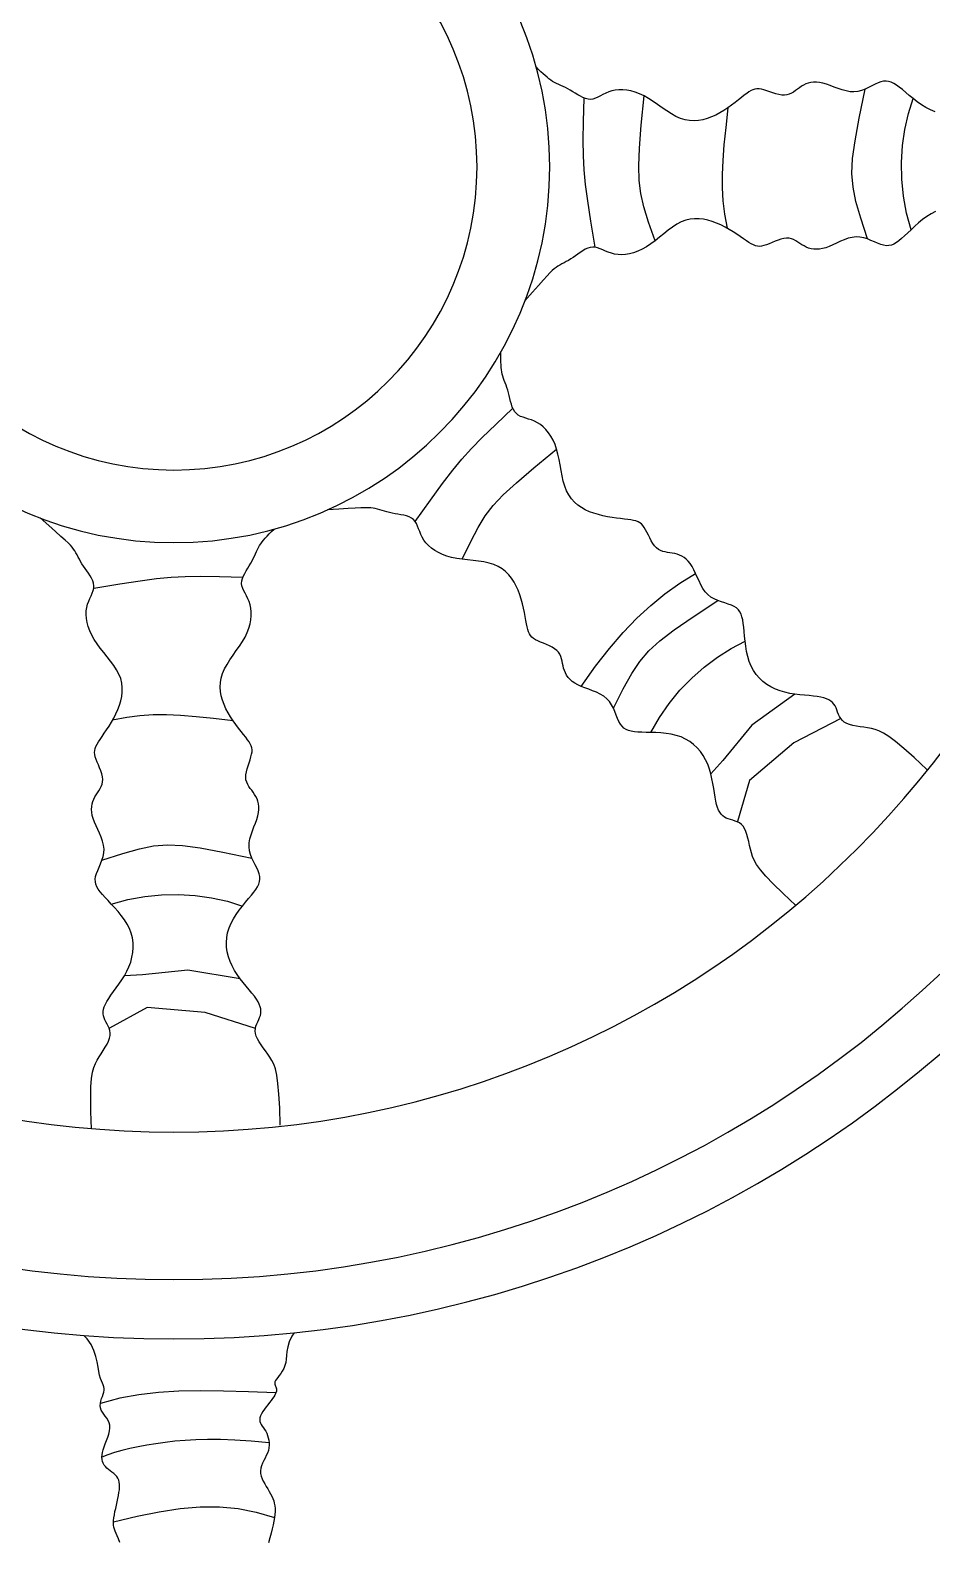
# Model space of a CAD drawing. Header units: millimetres. Extents: x -37 to 8970, y -2 to 4773.
# Drawn here: x 8544.5 to 8601.1, y 353.8 to 448.8 of the extents above; entities that cross this region are included whole.
import ezdxf

# ---------------------------------------------------------------- set-up
doc = ezdxf.new("R2010")
doc.units = ezdxf.units.MM

msp = doc.modelspace()

# ---------------------------------------------------------------- linework, layer by layer
at = {"color": 18, "true_color": 0x000000}
for p, q in [((8592.497, 407.111), (8589.787, 405.17)), ((8589.787, 405.17), (8587.976, 402.943)), ((8595.384, 405.573), (8592.434, 404.057)), ((8592.434, 404.057), (8589.648, 401.691)), ((8587.976, 402.943), (8587.218, 402.102)), ((8589.648, 401.691), (8588.892, 399.098)), ((8551.501, 389.478), (8550.37, 389.419)), ((8554.356, 389.772), (8551.501, 389.478)), ((8557.645, 389.229), (8554.356, 389.772)), ((8551.798, 387.41), (8549.43, 386.112)), ((8555.441, 387.113), (8551.798, 387.41)), ((8558.599, 386.1), (8555.441, 387.113)), ((8548.029, 366.6), (8547.828, 366.811)), ((8560.896, 366.768), (8560.732, 366.41)), ((8561.028, 366.981), (8560.896, 366.768)), ((8548.28, 366.231), (8548.029, 366.6)), ((8548.457, 365.858), (8548.28, 366.231)), ((8548.577, 365.492), (8548.457, 365.858)), ((8560.581, 365.805), (8560.556, 365.549)), ((8560.634, 366.091), (8560.581, 365.805)), ((8560.732, 366.41), (8560.634, 366.091)), ((8548.658, 365.143), (8548.577, 365.492)), ((8548.714, 364.822), (8548.658, 365.143)), ((8548.762, 364.54), (8548.714, 364.822)), ((8560.458, 364.913), (8560.383, 364.736)), ((8560.511, 365.107), (8560.458, 364.913)), ((8560.539, 365.318), (8560.511, 365.107)), ((8560.556, 365.549), (8560.539, 365.318)), ((8548.816, 364.304), (8548.762, 364.54)), ((8548.874, 364.109), (8548.816, 364.304)), ((8548.932, 363.948), (8548.874, 364.109)), ((8548.987, 363.813), (8548.932, 363.948)), ((8559.828, 363.885), (8559.816, 363.811)), ((8559.862, 363.969), (8559.828, 363.885)), ((8559.922, 364.064), (8559.862, 363.969)), ((8560.002, 364.171), (8559.922, 364.064)), ((8560.095, 364.291), (8560.002, 364.171)), ((8560.194, 364.425), (8560.095, 364.291)), ((8560.293, 364.573), (8560.194, 364.425)), ((8560.383, 364.736), (8560.293, 364.573)), ((8548.938, 362.836), (8548.986, 362.981)), ((8548.986, 362.981), (8549.033, 363.12)), ((8549.034, 363.695), (8548.987, 363.813)), ((8549.033, 363.12), (8549.07, 363.252)), ((8549.07, 363.588), (8549.034, 363.695)), ((8549.09, 363.484), (8549.07, 363.588)), ((8549.07, 363.252), (8549.091, 363.374)), ((8549.091, 363.374), (8549.09, 363.484)), ((8559.76, 362.957), (8559.685, 362.846)), ((8559.821, 363.058), (8559.76, 362.957)), ((8559.816, 363.811), (8559.822, 363.745)), ((8559.869, 363.152), (8559.821, 363.058)), ((8559.822, 363.745), (8559.839, 363.684)), ((8559.839, 363.684), (8559.865, 363.627)), ((8559.865, 363.627), (8559.892, 363.57)), ((8559.905, 363.237), (8559.869, 363.152)), ((8559.892, 363.57), (8559.916, 363.512)), ((8559.927, 363.315), (8559.905, 363.237)), ((8559.916, 363.512), (8559.932, 363.452)), ((8559.936, 363.386), (8559.927, 363.315)), ((8559.932, 363.452), (8559.936, 363.386)), ((8548.852, 362.396), (8548.864, 362.541)), ((8548.868, 362.256), (8548.852, 362.396)), ((8548.864, 362.541), (8548.894, 362.688)), ((8548.915, 362.123), (8548.868, 362.256)), ((8548.894, 362.688), (8548.938, 362.836)), ((8548.987, 361.995), (8548.915, 362.123)), ((8549.076, 361.869), (8548.987, 361.995)), ((8559.075, 362.024), (8558.991, 361.883)), ((8559.173, 362.169), (8559.075, 362.024)), ((8559.28, 362.314), (8559.173, 362.169)), ((8559.39, 362.457), (8559.28, 362.314)), ((8559.497, 362.595), (8559.39, 362.457)), ((8559.597, 362.726), (8559.497, 362.595)), ((8559.685, 362.846), (8559.597, 362.726)), ((8549.172, 361.742), (8549.076, 361.869)), ((8549.267, 361.612), (8549.172, 361.742)), ((8549.352, 361.474), (8549.267, 361.612)), ((8549.418, 361.326), (8549.352, 361.474)), ((8549.455, 361.166), (8549.418, 361.326)), ((8549.433, 360.804), (8549.459, 360.991)), ((8549.459, 360.991), (8549.455, 361.166)), ((8558.885, 361.622), (8558.873, 361.507)), ((8558.873, 361.507), (8558.887, 361.401)), ((8558.926, 361.748), (8558.885, 361.622)), ((8558.887, 361.401), (8558.922, 361.301)), ((8558.922, 361.301), (8558.973, 361.203)), ((8558.991, 361.883), (8558.926, 361.748)), ((8558.973, 361.203), (8559.036, 361.106)), ((8559.036, 361.106), (8559.106, 361.005)), ((8559.106, 361.005), (8559.178, 360.899)), ((8549.169, 360.007), (8549.246, 360.206)), ((8549.246, 360.206), (8549.32, 360.408)), ((8549.32, 360.408), (8549.385, 360.609)), ((8549.385, 360.609), (8549.433, 360.804)), ((8559.178, 360.899), (8559.249, 360.784)), ((8559.249, 360.784), (8559.314, 360.658)), ((8559.314, 360.658), (8559.37, 360.521)), ((8559.37, 360.521), (8559.415, 360.377)), ((8559.415, 360.377), (8559.448, 360.225)), ((8559.448, 360.225), (8559.467, 360.068)), ((8559.467, 360.068), (8559.469, 359.908)), ((8548.961, 359.151), (8548.969, 359.299)), ((8548.971, 359.015), (8548.961, 359.151)), ((8548.969, 359.299), (8548.994, 359.458)), ((8548.994, 359.458), (8549.037, 359.629)), ((8549.037, 359.629), (8549.097, 359.814)), ((8549.097, 359.814), (8549.169, 360.007)), ((8559.207, 359.1), (8559.124, 358.94)), ((8559.288, 359.26), (8559.207, 359.1)), ((8559.36, 359.421), (8559.288, 359.26)), ((8559.417, 359.582), (8559.36, 359.421)), ((8559.453, 359.745), (8559.417, 359.582)), ((8559.469, 359.908), (8559.453, 359.745)), ((8548.998, 358.889), (8548.971, 359.015)), ((8549.042, 358.773), (8548.998, 358.889)), ((8549.101, 358.666), (8549.042, 358.773)), ((8549.177, 358.568), (8549.101, 358.666)), ((8549.268, 358.477), (8549.177, 358.568)), ((8549.37, 358.391), (8549.268, 358.477)), ((8549.479, 358.308), (8549.37, 358.391)), ((8549.59, 358.225), (8549.479, 358.308)), ((8549.698, 358.14), (8549.59, 358.225)), ((8549.798, 358.049), (8549.698, 358.14)), ((8558.935, 358.459), (8558.915, 358.297)), ((8558.915, 358.297), (8558.925, 358.134)), ((8558.925, 358.134), (8558.963, 357.971)), ((8558.982, 358.62), (8558.935, 358.459)), ((8559.047, 358.78), (8558.982, 358.62)), ((8559.124, 358.94), (8559.047, 358.78)), ((8549.887, 357.95), (8549.798, 358.049)), ((8549.96, 357.841), (8549.887, 357.95)), ((8550.013, 357.719), (8549.96, 357.841)), ((8550.047, 357.585), (8550.013, 357.719)), ((8550.063, 357.439), (8550.047, 357.585)), ((8550.054, 357.114), (8550.065, 357.282)), ((8550.065, 357.282), (8550.063, 357.439)), ((8558.963, 357.971), (8559.023, 357.807)), ((8559.023, 357.807), (8559.1, 357.644)), ((8559.1, 357.644), (8559.189, 357.482)), ((8559.189, 357.482), (8559.285, 357.323)), ((8559.285, 357.323), (8559.382, 357.166)), ((8549.87, 356.147), (8549.917, 356.353)), ((8549.917, 356.353), (8549.961, 356.556)), ((8549.961, 356.556), (8550, 356.751)), ((8550, 356.751), (8550.031, 356.937)), ((8550.031, 356.937), (8550.054, 357.114)), ((8559.382, 357.166), (8559.474, 357.012)), ((8559.474, 357.012), (8559.559, 356.861)), ((8559.559, 356.861), (8559.633, 356.713)), ((8559.633, 356.713), (8559.698, 356.565)), ((8559.698, 356.565), (8559.751, 356.414)), ((8559.751, 356.414), (8559.792, 356.26)), ((8559.792, 356.26), (8559.821, 356.1)), ((8549.689, 355.175), (8549.71, 355.349)), ((8549.71, 355.349), (8549.741, 355.537)), ((8549.741, 355.537), (8549.78, 355.735)), ((8549.78, 355.735), (8549.824, 355.939)), ((8549.824, 355.939), (8549.87, 356.147)), ((8559.801, 355.362), (8559.763, 355.145)), ((8559.826, 355.565), (8559.801, 355.362)), ((8559.821, 356.1), (8559.836, 355.932)), ((8559.838, 355.754), (8559.826, 355.565)), ((8559.836, 355.932), (8559.838, 355.754)), ((8549.682, 355.019), (8549.689, 355.175)), ((8549.69, 354.881), (8549.682, 355.019)), ((8549.712, 354.756), (8549.69, 354.881)), ((8549.747, 354.635), (8549.712, 354.756)), ((8549.794, 354.509), (8549.747, 354.635)), ((8549.852, 354.37), (8549.794, 354.509)), ((8549.918, 354.209), (8549.852, 354.37)), ((8559.589, 354.389), (8559.515, 354.098)), ((8559.656, 354.659), (8559.589, 354.389)), ((8559.715, 354.911), (8559.656, 354.659)), ((8559.763, 355.145), (8559.715, 354.911)), ((8549.993, 354.019), (8549.918, 354.209)), ((8550.074, 353.789), (8549.993, 354.019)), ((8559.515, 354.098), (8559.434, 353.785))]:
    msp.add_line(p, q, dxfattribs=at)
for points in [[(8601.306, 443.701), (8601.013, 443.826), (8600.728, 443.979), (8600.452, 444.155), (8600.186, 444.345), (8599.932, 444.542), (8599.691, 444.738), (8599.465, 444.927), (8599.254, 445.101), (8599.061, 445.254), (8598.881, 445.383), (8598.713, 445.488), (8598.551, 445.567), (8598.392, 445.619), (8598.234, 445.643), (8598.072, 445.637), (8597.903, 445.601), (8597.724, 445.535), (8597.535, 445.447), (8597.337, 445.345), (8597.129, 445.239), (8596.912, 445.139), (8596.687, 445.053), (8596.454, 444.991), (8596.214, 444.962), (8595.967, 444.972), (8595.715, 445.016), (8595.462, 445.085), (8595.21, 445.171), (8594.961, 445.265), (8594.718, 445.359), (8594.484, 445.444), (8594.262, 445.512), (8594.053, 445.555), (8593.857, 445.575), (8593.674, 445.573), (8593.502, 445.552), (8593.34, 445.513), (8593.189, 445.458), (8593.046, 445.39), (8592.911, 445.311), (8592.782, 445.222), (8592.658, 445.13), (8592.535, 445.037), (8592.411, 444.949), (8592.283, 444.872), (8592.148, 444.809), (8592.004, 444.766), (8591.847, 444.747), (8591.676, 444.756), (8591.493, 444.788), (8591.304, 444.837), (8591.112, 444.897), (8590.921, 444.962), (8590.735, 445.025), (8590.558, 445.08), (8590.395, 445.122), (8590.249, 445.145), (8590.115, 445.148), (8589.989, 445.13), (8589.867, 445.093), (8589.743, 445.037), (8589.614, 444.96), (8589.474, 444.863), (8589.319, 444.746), (8589.145, 444.61), (8588.953, 444.459), (8588.745, 444.298), (8588.523, 444.131), (8588.288, 443.964), (8588.043, 443.8), (8587.789, 443.646), (8587.529, 443.506), (8587.264, 443.385), (8586.995, 443.285), (8586.722, 443.209), (8586.445, 443.16), (8586.166, 443.141), (8585.884, 443.155), (8585.6, 443.205), (8585.314, 443.292), (8585.028, 443.419), (8584.74, 443.578), (8584.453, 443.76), (8584.165, 443.957), (8583.878, 444.158), (8583.592, 444.356), (8583.308, 444.541), (8583.025, 444.705), (8582.745, 444.84), (8582.469, 444.946), (8582.199, 445.023), (8581.937, 445.074), (8581.684, 445.099), (8581.442, 445.099), (8581.213, 445.075), (8580.998, 445.03), (8580.8, 444.964), (8580.615, 444.884), (8580.442, 444.796), (8580.277, 444.709), (8580.119, 444.627), (8579.965, 444.559), (8579.813, 444.511), (8579.659, 444.491), (8579.503, 444.502), (8579.344, 444.542), (8579.183, 444.605), (8579.021, 444.684), (8578.859, 444.776), (8578.699, 444.874), (8578.54, 444.972), (8578.383, 445.066), (8578.23, 445.15), (8578.081, 445.226), (8577.936, 445.295), (8577.794, 445.36), (8577.658, 445.424), (8577.526, 445.487), (8577.398, 445.552), (8577.276, 445.622), (8577.159, 445.698), (8577.044, 445.782), (8576.928, 445.876), (8576.809, 445.98), (8576.683, 446.097), (8576.547, 446.227), (8576.4, 446.373), (8576.237, 446.536)], [(8579.953, 435.202), (8579.685, 436.832), (8579.486, 438.111), (8579.346, 439.15), (8579.258, 440.058), (8579.214, 440.944), (8579.205, 441.919), (8579.223, 443.092), (8579.26, 444.574)], [(8583.713, 435.609), (8583.31, 436.782), (8583.014, 437.732), (8582.816, 438.565), (8582.709, 439.388), (8582.685, 440.306), (8582.735, 441.428), (8582.851, 442.859), (8583.025, 444.705)], [(8597.056, 435.715), (8596.637, 437.018), (8596.336, 438.064), (8596.152, 438.965), (8596.081, 439.829), (8596.124, 440.769), (8596.278, 441.893), (8596.541, 443.313), (8596.912, 445.139)], [(8588.288, 443.964), (8588.154, 442.719), (8588.044, 441.627), (8587.964, 440.653), (8587.921, 439.763), (8587.921, 438.926), (8587.971, 438.106), (8588.077, 437.27), (8588.245, 436.386)], [(8599.802, 436.3), (8599.52, 437.34), (8599.328, 438.4), (8599.222, 439.467), (8599.202, 440.531), (8599.265, 441.581), (8599.409, 442.606), (8599.632, 443.597), (8599.932, 444.542)], [(8601.344, 437.442), (8601.061, 437.298), (8600.786, 437.126), (8600.522, 436.932), (8600.27, 436.725), (8600.029, 436.512), (8599.802, 436.3), (8599.589, 436.096), (8599.39, 435.908), (8599.208, 435.743), (8599.037, 435.602), (8598.876, 435.486), (8598.719, 435.397), (8598.565, 435.334), (8598.408, 435.3), (8598.247, 435.295), (8598.076, 435.32), (8597.893, 435.374), (8597.698, 435.449), (8597.493, 435.537), (8597.279, 435.629), (8597.056, 435.715), (8596.826, 435.785), (8596.589, 435.832), (8596.347, 435.845), (8596.101, 435.818), (8595.853, 435.758), (8595.605, 435.672), (8595.359, 435.569), (8595.117, 435.459), (8594.882, 435.349), (8594.654, 435.249), (8594.436, 435.166), (8594.231, 435.109), (8594.037, 435.076), (8593.854, 435.066), (8593.681, 435.076), (8593.517, 435.104), (8593.362, 435.148), (8593.215, 435.206), (8593.075, 435.277), (8592.941, 435.356), (8592.811, 435.441), (8592.682, 435.525), (8592.553, 435.604), (8592.42, 435.673), (8592.281, 435.727), (8592.134, 435.76), (8591.976, 435.768), (8591.805, 435.748), (8591.626, 435.704), (8591.44, 435.642), (8591.252, 435.57), (8591.066, 435.493), (8590.885, 435.417), (8590.712, 435.35), (8590.552, 435.298), (8590.408, 435.265), (8590.274, 435.253), (8590.147, 435.262), (8590.023, 435.291), (8589.896, 435.34), (8589.762, 435.408), (8589.616, 435.495), (8589.454, 435.601), (8589.271, 435.725), (8589.069, 435.863), (8588.851, 436.01), (8588.618, 436.162), (8588.373, 436.313), (8588.117, 436.46), (8587.854, 436.596), (8587.585, 436.719), (8587.312, 436.823), (8587.037, 436.905), (8586.759, 436.962), (8586.48, 436.992), (8586.2, 436.992), (8585.92, 436.959), (8585.64, 436.891), (8585.361, 436.785), (8585.083, 436.639), (8584.807, 436.461), (8584.532, 436.261), (8584.258, 436.045), (8583.985, 435.825), (8583.713, 435.609), (8583.442, 435.405), (8583.171, 435.223), (8582.901, 435.069), (8582.632, 434.946), (8582.368, 434.85), (8582.109, 434.782), (8581.859, 434.741), (8581.617, 434.725), (8581.387, 434.733), (8581.17, 434.764), (8580.967, 434.816), (8580.778, 434.884), (8580.599, 434.96), (8580.429, 435.036), (8580.266, 435.107), (8580.108, 435.164), (8579.953, 435.202), (8579.798, 435.212), (8579.643, 435.191), (8579.487, 435.14), (8579.33, 435.067), (8579.174, 434.977), (8579.019, 434.874), (8578.865, 434.766), (8578.713, 434.657), (8578.563, 434.554), (8578.416, 434.46), (8578.272, 434.374), (8578.132, 434.295), (8577.995, 434.221), (8577.863, 434.148), (8577.736, 434.077), (8577.613, 434.003), (8577.496, 433.925), (8577.382, 433.839), (8577.259, 433.732), (8577.113, 433.59), (8576.931, 433.397), (8576.696, 433.139), (8576.396, 432.801), (8576.016, 432.368), (8575.542, 431.826)], [(8600.795, 402.382), (8599.999, 403.127), (8599.351, 403.705), (8598.827, 404.14), (8598.407, 404.453), (8598.066, 404.668), (8597.784, 404.807), (8597.539, 404.892), (8597.307, 404.946), (8597.071, 404.989), (8596.832, 405.027), (8596.595, 405.064), (8596.364, 405.103), (8596.145, 405.148), (8595.942, 405.203), (8595.761, 405.27), (8595.607, 405.353), (8595.483, 405.455), (8595.384, 405.573), (8595.306, 405.703), (8595.242, 405.84), (8595.187, 405.98), (8595.137, 406.119), (8595.084, 406.254), (8595.023, 406.379), (8594.949, 406.492), (8594.861, 406.592), (8594.756, 406.68), (8594.631, 406.757), (8594.486, 406.823), (8594.318, 406.879), (8594.126, 406.925), (8593.907, 406.963), (8593.662, 406.992), (8593.393, 407.018), (8593.106, 407.043), (8592.805, 407.073), (8592.497, 407.111), (8592.185, 407.162), (8591.874, 407.229), (8591.57, 407.316), (8591.278, 407.428), (8590.999, 407.565), (8590.737, 407.725), (8590.493, 407.909), (8590.269, 408.116), (8590.069, 408.346), (8589.894, 408.598), (8589.747, 408.873), (8589.628, 409.168), (8589.536, 409.478), (8589.464, 409.797), (8589.41, 410.12), (8589.37, 410.439), (8589.339, 410.748), (8589.312, 411.042), (8589.287, 411.314), (8589.258, 411.558), (8589.222, 411.777), (8589.177, 411.97), (8589.118, 412.14), (8589.043, 412.289), (8588.948, 412.418), (8588.83, 412.528), (8588.685, 412.622), (8588.511, 412.702), (8588.315, 412.773), (8588.103, 412.842), (8587.881, 412.914), (8587.657, 412.996), (8587.437, 413.095), (8587.229, 413.216), (8587.038, 413.365), (8586.871, 413.547), (8586.724, 413.756), (8586.594, 413.984), (8586.476, 414.223), (8586.367, 414.465), (8586.261, 414.703), (8586.156, 414.929), (8586.047, 415.134), (8585.93, 415.312), (8585.805, 415.465), (8585.674, 415.593), (8585.538, 415.7), (8585.396, 415.786), (8585.25, 415.855), (8585.101, 415.908), (8584.949, 415.947), (8584.796, 415.976), (8584.642, 415.998), (8584.49, 416.019), (8584.34, 416.045), (8584.195, 416.08), (8584.055, 416.132), (8583.922, 416.203), (8583.798, 416.301), (8583.683, 416.428), (8583.577, 416.58), (8583.478, 416.749), (8583.384, 416.927), (8583.295, 417.108), (8583.208, 417.284), (8583.123, 417.448), (8583.037, 417.592), (8582.949, 417.712), (8582.856, 417.809), (8582.756, 417.886), (8582.643, 417.946), (8582.515, 417.993), (8582.37, 418.03), (8582.202, 418.06), (8582.01, 418.088), (8581.791, 418.114), (8581.548, 418.143), (8581.287, 418.176), (8581.012, 418.216), (8580.728, 418.263), (8580.439, 418.321), (8580.151, 418.392), (8579.868, 418.477), (8579.594, 418.578), (8579.333, 418.698), (8579.086, 418.837), (8578.856, 418.998), (8578.646, 419.183), (8578.456, 419.392), (8578.29, 419.628), (8578.15, 419.892), (8578.037, 420.184), (8577.947, 420.5), (8577.872, 420.832), (8577.807, 421.174), (8577.747, 421.519), (8577.685, 421.861), (8577.615, 422.194), (8577.531, 422.509), (8577.428, 422.803), (8577.308, 423.072), (8577.172, 423.318), (8577.022, 423.539), (8576.86, 423.736), (8576.689, 423.907), (8576.511, 424.052), (8576.327, 424.172), (8576.14, 424.266), (8575.953, 424.34), (8575.768, 424.401), (8575.59, 424.455), (8575.421, 424.509), (8575.264, 424.57), (8575.122, 424.644), (8574.999, 424.738), (8574.896, 424.856), (8574.812, 424.997), (8574.743, 425.155), (8574.685, 425.326), (8574.635, 425.505), (8574.591, 425.688), (8574.548, 425.87), (8574.503, 426.047), (8574.455, 426.214), (8574.403, 426.373), (8574.349, 426.525), (8574.295, 426.671), (8574.243, 426.812), (8574.195, 426.951), (8574.151, 427.087), (8574.114, 427.223), (8574.085, 427.36), (8574.063, 427.5), (8574.047, 427.648), (8574.036, 427.807), (8574.03, 427.978), (8574.027, 428.166), (8574.025, 428.374), (8574.025, 428.604)], [(8568.638, 417.962), (8569.602, 419.304), (8570.366, 420.349), (8571.001, 421.182), (8571.581, 421.886), (8572.176, 422.545), (8572.859, 423.241), (8573.702, 424.058), (8574.776, 425.079)], [(8571.585, 415.59), (8572.13, 416.705), (8572.592, 417.586), (8573.041, 418.315), (8573.547, 418.973), (8574.179, 419.64), (8575.008, 420.397), (8576.101, 421.327), (8577.531, 422.509)], [(8548.299, 379.792), (8548.262, 380.881), (8548.253, 381.75), (8548.271, 382.43), (8548.312, 382.953), (8548.374, 383.351), (8548.456, 383.654), (8548.553, 383.895), (8548.665, 384.106), (8548.788, 384.311), (8548.917, 384.516), (8549.045, 384.719), (8549.168, 384.919), (8549.278, 385.113), (8549.371, 385.301), (8549.439, 385.481), (8549.478, 385.653), (8549.483, 385.814), (8549.459, 385.966), (8549.414, 386.11), (8549.352, 386.248), (8549.283, 386.381), (8549.211, 386.511), (8549.145, 386.64), (8549.091, 386.768), (8549.054, 386.897), (8549.037, 387.03), (8549.04, 387.167), (8549.064, 387.312), (8549.11, 387.464), (8549.178, 387.627), (8549.27, 387.802), (8549.386, 387.992), (8549.525, 388.196), (8549.683, 388.415), (8549.853, 388.648), (8550.028, 388.894), (8550.203, 389.151), (8550.37, 389.419), (8550.524, 389.697), (8550.658, 389.983), (8550.767, 390.277), (8550.848, 390.577), (8550.9, 390.88), (8550.922, 391.185), (8550.913, 391.489), (8550.872, 391.791), (8550.797, 392.089), (8550.688, 392.381), (8550.544, 392.664), (8550.371, 392.938), (8550.178, 393.202), (8549.971, 393.455), (8549.757, 393.695), (8549.545, 393.923), (8549.341, 394.136), (8549.154, 394.334), (8548.988, 394.517), (8548.847, 394.688), (8548.732, 394.849), (8548.642, 395.005), (8548.58, 395.16), (8548.545, 395.316), (8548.54, 395.478), (8548.565, 395.649), (8548.619, 395.832), (8548.695, 396.026), (8548.783, 396.231), (8548.874, 396.446), (8548.96, 396.669), (8549.031, 396.899), (8549.077, 397.136), (8549.09, 397.377), (8549.063, 397.623), (8549.003, 397.871), (8548.917, 398.119), (8548.815, 398.365), (8548.704, 398.607), (8548.594, 398.843), (8548.494, 399.071), (8548.412, 399.288), (8548.354, 399.494), (8548.321, 399.688), (8548.311, 399.871), (8548.321, 400.044), (8548.349, 400.208), (8548.393, 400.363), (8548.452, 400.51), (8548.522, 400.65), (8548.602, 400.784), (8548.686, 400.914), (8548.77, 401.043), (8548.85, 401.172), (8548.918, 401.305), (8548.972, 401.444), (8549.005, 401.591), (8549.014, 401.749), (8548.993, 401.919), (8548.949, 402.099), (8548.888, 402.285), (8548.815, 402.473), (8548.738, 402.659), (8548.663, 402.84), (8548.596, 403.012), (8548.543, 403.172), (8548.511, 403.317), (8548.499, 403.451), (8548.507, 403.577), (8548.536, 403.702), (8548.585, 403.828), (8548.653, 403.963), (8548.74, 404.109), (8548.846, 404.271), (8548.971, 404.454), (8549.108, 404.655), (8549.256, 404.874), (8549.407, 405.107), (8549.559, 405.352), (8549.705, 405.607), (8549.842, 405.871), (8549.964, 406.14), (8550.068, 406.412), (8550.15, 406.688), (8550.207, 406.965), (8550.237, 407.244), (8550.237, 407.524), (8550.205, 407.805), (8550.137, 408.085), (8550.03, 408.364), (8549.884, 408.641), (8549.707, 408.918), (8549.506, 409.192), (8549.291, 409.466), (8549.071, 409.739), (8548.854, 410.011), (8548.65, 410.283), (8548.468, 410.554), (8548.315, 410.824), (8548.191, 411.092), (8548.096, 411.357), (8548.028, 411.615), (8547.986, 411.866), (8547.97, 412.107), (8547.978, 412.338), (8548.009, 412.555), (8548.062, 412.757), (8548.129, 412.947), (8548.205, 413.126), (8548.282, 413.296), (8548.352, 413.459), (8548.41, 413.617), (8548.447, 413.772), (8548.458, 413.927), (8548.436, 414.082), (8548.386, 414.238), (8548.312, 414.394), (8548.222, 414.55), (8548.12, 414.706), (8548.011, 414.859), (8547.903, 415.012), (8547.799, 415.161), (8547.705, 415.309), (8547.619, 415.452), (8547.54, 415.593), (8547.466, 415.729), (8547.394, 415.861), (8547.322, 415.989), (8547.248, 416.112), (8547.17, 416.229), (8547.084, 416.343), (8546.977, 416.466), (8546.835, 416.611), (8546.642, 416.794), (8546.384, 417.028), (8546.046, 417.328), (8545.613, 417.708), (8545.071, 418.183)], [(8592.561, 393.829), (8591.764, 394.573), (8591.144, 395.182), (8590.676, 395.675), (8590.335, 396.074), (8590.098, 396.399), (8589.941, 396.671), (8589.839, 396.911), (8589.77, 397.139), (8589.711, 397.371), (8589.657, 397.607), (8589.605, 397.841), (8589.55, 398.069), (8589.491, 398.285), (8589.423, 398.483), (8589.344, 398.659), (8589.25, 398.807), (8589.14, 398.925), (8589.016, 399.016), (8588.882, 399.085), (8588.741, 399.139), (8588.597, 399.184), (8588.455, 399.226), (8588.317, 399.27), (8588.188, 399.322), (8588.071, 399.388), (8587.965, 399.469), (8587.87, 399.569), (8587.785, 399.688), (8587.709, 399.828), (8587.642, 399.992), (8587.583, 400.181), (8587.531, 400.396), (8587.485, 400.639), (8587.442, 400.906), (8587.397, 401.191), (8587.348, 401.488), (8587.289, 401.794), (8587.218, 402.102), (8587.131, 402.407), (8587.023, 402.704), (8586.892, 402.989), (8586.737, 403.258), (8586.56, 403.509), (8586.36, 403.74), (8586.138, 403.949), (8585.895, 404.134), (8585.632, 404.291), (8585.348, 404.42), (8585.046, 404.519), (8584.73, 404.591), (8584.407, 404.641), (8584.082, 404.673), (8583.761, 404.692), (8583.45, 404.703), (8583.155, 404.71), (8582.882, 404.717), (8582.636, 404.729), (8582.416, 404.75), (8582.22, 404.783), (8582.046, 404.83), (8581.893, 404.895), (8581.758, 404.981), (8581.64, 405.092), (8581.536, 405.23), (8581.445, 405.398), (8581.361, 405.589), (8581.279, 405.796), (8581.192, 406.013), (8581.095, 406.231), (8580.982, 406.443), (8580.847, 406.644), (8580.685, 406.824), (8580.493, 406.979), (8580.275, 407.111), (8580.039, 407.226), (8579.792, 407.328), (8579.543, 407.421), (8579.299, 407.51), (8579.067, 407.6), (8578.855, 407.695), (8578.669, 407.8), (8578.508, 407.914), (8578.371, 408.036), (8578.256, 408.165), (8578.16, 408.301), (8578.082, 408.442), (8578.019, 408.587), (8577.97, 408.736), (8577.931, 408.887), (8577.899, 409.039), (8577.868, 409.19), (8577.832, 409.337), (8577.787, 409.48), (8577.727, 409.616), (8577.646, 409.744), (8577.54, 409.861), (8577.406, 409.967), (8577.247, 410.063), (8577.072, 410.151), (8576.888, 410.232), (8576.702, 410.309), (8576.521, 410.384), (8576.351, 410.459), (8576.201, 410.535), (8576.076, 410.614), (8575.973, 410.7), (8575.89, 410.796), (8575.822, 410.904), (8575.767, 411.028), (8575.72, 411.171), (8575.679, 411.336), (8575.639, 411.526), (8575.597, 411.743), (8575.552, 411.983), (8575.502, 412.242), (8575.444, 412.513), (8575.378, 412.794), (8575.301, 413.078), (8575.211, 413.361), (8575.108, 413.638), (8574.988, 413.904), (8574.852, 414.157), (8574.696, 414.393), (8574.52, 414.612), (8574.322, 414.81), (8574.1, 414.985), (8573.854, 415.135), (8573.582, 415.257), (8573.282, 415.35), (8572.961, 415.42), (8572.625, 415.472), (8572.279, 415.514), (8571.931, 415.551), (8571.585, 415.59), (8571.249, 415.638), (8570.928, 415.701), (8570.629, 415.784), (8570.352, 415.886), (8570.097, 416.005), (8569.867, 416.14), (8569.66, 416.288), (8569.478, 416.447), (8569.321, 416.616), (8569.189, 416.791), (8569.083, 416.972), (8568.997, 417.154), (8568.924, 417.334), (8568.858, 417.508), (8568.793, 417.673), (8568.722, 417.826), (8568.638, 417.962), (8568.536, 418.079), (8568.411, 418.173), (8568.265, 418.248), (8568.103, 418.307), (8567.929, 418.353), (8567.747, 418.39), (8567.561, 418.423), (8567.377, 418.453), (8567.197, 418.486), (8567.027, 418.523), (8566.865, 418.565), (8566.71, 418.608), (8566.56, 418.652), (8566.416, 418.695), (8566.275, 418.734), (8566.136, 418.768), (8565.998, 418.796), (8565.856, 418.816), (8565.694, 418.827), (8565.491, 418.83), (8565.225, 418.822), (8564.877, 418.806), (8564.426, 418.779), (8563.851, 418.742), (8563.132, 418.694)], [(8560.168, 380.017), (8560.133, 381.106), (8560.083, 381.974), (8560.02, 382.651), (8559.945, 383.171), (8559.856, 383.563), (8559.755, 383.86), (8559.641, 384.094), (8559.515, 384.297), (8559.379, 384.494), (8559.237, 384.69), (8559.095, 384.884), (8558.96, 385.074), (8558.837, 385.261), (8558.732, 385.443), (8558.651, 385.618), (8558.601, 385.786), (8558.585, 385.947), (8558.599, 386.1), (8558.635, 386.247), (8558.687, 386.388), (8558.748, 386.526), (8558.81, 386.661), (8558.868, 386.793), (8558.914, 386.925), (8558.941, 387.056), (8558.95, 387.19), (8558.938, 387.327), (8558.904, 387.469), (8558.848, 387.618), (8558.769, 387.777), (8558.666, 387.945), (8558.538, 388.126), (8558.385, 388.321), (8558.213, 388.529), (8558.028, 388.75), (8557.836, 388.984), (8557.645, 389.229), (8557.46, 389.485), (8557.288, 389.752), (8557.135, 390.029), (8557.007, 390.315), (8556.907, 390.608), (8556.834, 390.907), (8556.792, 391.21), (8556.781, 391.514), (8556.802, 391.819), (8556.856, 392.121), (8556.946, 392.419), (8557.071, 392.711), (8557.225, 392.996), (8557.4, 393.273), (8557.59, 393.538), (8557.787, 393.793), (8557.984, 394.034), (8558.173, 394.26), (8558.347, 394.47), (8558.499, 394.664), (8558.629, 394.843), (8558.733, 395.012), (8558.812, 395.174), (8558.864, 395.332), (8558.888, 395.491), (8558.883, 395.652), (8558.846, 395.821), (8558.78, 396), (8558.692, 396.189), (8558.59, 396.388), (8558.485, 396.596), (8558.384, 396.812), (8558.299, 397.038), (8558.237, 397.271), (8558.207, 397.511), (8558.218, 397.758), (8558.262, 398.009), (8558.331, 398.263), (8558.417, 398.515), (8558.511, 398.764), (8558.604, 399.006), (8558.689, 399.24), (8558.757, 399.463), (8558.801, 399.672), (8558.821, 399.867), (8558.819, 400.051), (8558.797, 400.223), (8558.758, 400.384), (8558.704, 400.536), (8558.636, 400.679), (8558.556, 400.814), (8558.468, 400.942), (8558.375, 401.067), (8558.282, 401.189), (8558.195, 401.313), (8558.117, 401.441), (8558.054, 401.576), (8558.011, 401.721), (8557.993, 401.878), (8558.001, 402.049), (8558.033, 402.231), (8558.082, 402.421), (8558.142, 402.613), (8558.207, 402.804), (8558.27, 402.99), (8558.325, 403.166), (8558.367, 403.329), (8558.39, 403.476), (8558.393, 403.61), (8558.376, 403.736), (8558.339, 403.858), (8558.282, 403.981), (8558.205, 404.111), (8558.108, 404.25), (8557.991, 404.406), (8557.855, 404.579), (8557.704, 404.771), (8557.543, 404.98), (8557.376, 405.202), (8557.209, 405.437), (8557.046, 405.682), (8556.892, 405.935), (8556.752, 406.195), (8556.63, 406.461), (8556.53, 406.73), (8556.454, 407.003), (8556.405, 407.28), (8556.387, 407.559), (8556.401, 407.841), (8556.45, 408.125), (8556.538, 408.41), (8556.665, 408.697), (8556.824, 408.984), (8557.006, 409.272), (8557.202, 409.56), (8557.404, 409.847), (8557.601, 410.132), (8557.787, 410.417), (8557.951, 410.699), (8558.086, 410.979), (8558.191, 411.255), (8558.269, 411.525), (8558.319, 411.788), (8558.344, 412.041), (8558.344, 412.283), (8558.321, 412.512), (8558.275, 412.726), (8558.209, 412.925), (8558.129, 413.11), (8558.042, 413.283), (8557.954, 413.448), (8557.873, 413.605), (8557.805, 413.759), (8557.757, 413.912), (8557.736, 414.065), (8557.747, 414.222), (8557.787, 414.381), (8557.85, 414.542), (8557.93, 414.703), (8558.021, 414.865), (8558.119, 415.026), (8558.218, 415.185), (8558.311, 415.341), (8558.395, 415.494), (8558.471, 415.644), (8558.54, 415.789), (8558.606, 415.93), (8558.669, 416.067), (8558.732, 416.199), (8558.798, 416.326), (8558.867, 416.449), (8558.943, 416.566), (8559.028, 416.681), (8559.121, 416.797), (8559.225, 416.916), (8559.342, 417.042), (8559.473, 417.177), (8559.619, 417.325), (8559.781, 417.488)], [(8548.447, 413.772), (8550.077, 414.039), (8551.357, 414.239), (8552.395, 414.378), (8553.303, 414.466), (8554.189, 414.511), (8555.164, 414.52), (8556.338, 414.502), (8557.82, 414.465)], [(8579.067, 407.6), (8579.982, 408.86), (8580.861, 409.984), (8581.719, 410.987), (8582.574, 411.884), (8583.439, 412.689), (8584.332, 413.418), (8585.267, 414.084), (8586.261, 414.703)], [(8581.095, 406.231), (8581.72, 407.448), (8582.247, 408.401), (8582.753, 409.168), (8583.315, 409.829), (8584.009, 410.463), (8584.913, 411.15), (8586.104, 411.968), (8587.657, 412.996)], [(8583.45, 404.703), (8583.987, 405.638), (8584.6, 406.523), (8585.28, 407.352), (8586.018, 408.118), (8586.805, 408.817), (8587.632, 409.44), (8588.49, 409.983), (8589.37, 410.439)], [(8557.209, 405.437), (8555.965, 405.571), (8554.872, 405.681), (8553.898, 405.761), (8553.009, 405.804), (8552.171, 405.804), (8551.351, 405.754), (8550.516, 405.648), (8549.632, 405.48)], [(8548.96, 396.669), (8550.263, 397.088), (8551.31, 397.388), (8552.21, 397.573), (8553.075, 397.643), (8554.014, 397.601), (8555.138, 397.447), (8556.558, 397.184), (8558.384, 396.812)], [(8549.545, 393.923), (8550.586, 394.204), (8551.645, 394.397), (8552.712, 394.502), (8553.776, 394.522), (8554.826, 394.46), (8555.852, 394.316), (8556.842, 394.093), (8557.787, 393.793)], [(8559.887, 363.194), (8558.167, 363.262), (8556.594, 363.312), (8555.145, 363.331), (8553.794, 363.309), (8552.515, 363.231), (8551.284, 363.085), (8550.075, 362.859), (8548.864, 362.541)], [(8559.467, 360.068), (8558.333, 360.167), (8557.32, 360.232), (8556.415, 360.266), (8555.601, 360.272), (8554.862, 360.254), (8554.183, 360.215), (8553.548, 360.158), (8552.942, 360.087), (8552.351, 360.006), (8551.779, 359.913), (8551.228, 359.811), (8550.703, 359.698), (8550.21, 359.576), (8549.752, 359.444), (8549.334, 359.302), (8548.961, 359.151)], [(8549.686, 355.097), (8551.17, 355.448), (8552.563, 355.727), (8553.881, 355.924), (8555.135, 356.03), (8556.341, 356.036), (8557.511, 355.933), (8558.66, 355.711), (8559.801, 355.362)]]:
    msp.add_lwpolyline(points, dxfattribs=at)
for centre, major_axis, start_param, end_param in [((8553.485, 440.24), (-52.076, 52.076), 3.926991, 10.210176), ((8553.485, 440.24), (49.444, 49.444), 5.497787, 11.780972), ((8553.485, 440.24), (-42.889, 42.889), 3.926991, 10.210176), ((8553.485, 440.24), (16.693, 16.693), 5.497787, 11.780972), ((8553.485, 440.24), (-13.465, 13.465), 3.926991, 10.210176), ((9502.148, 424.895), (-687.037, 687.037), 0.841002, 0.98352)]:
    msp.add_ellipse(centre, major_axis=major_axis, ratio=1, start_param=start_param, end_param=end_param, dxfattribs=at)

doc.saveas('drawing.dxf')
